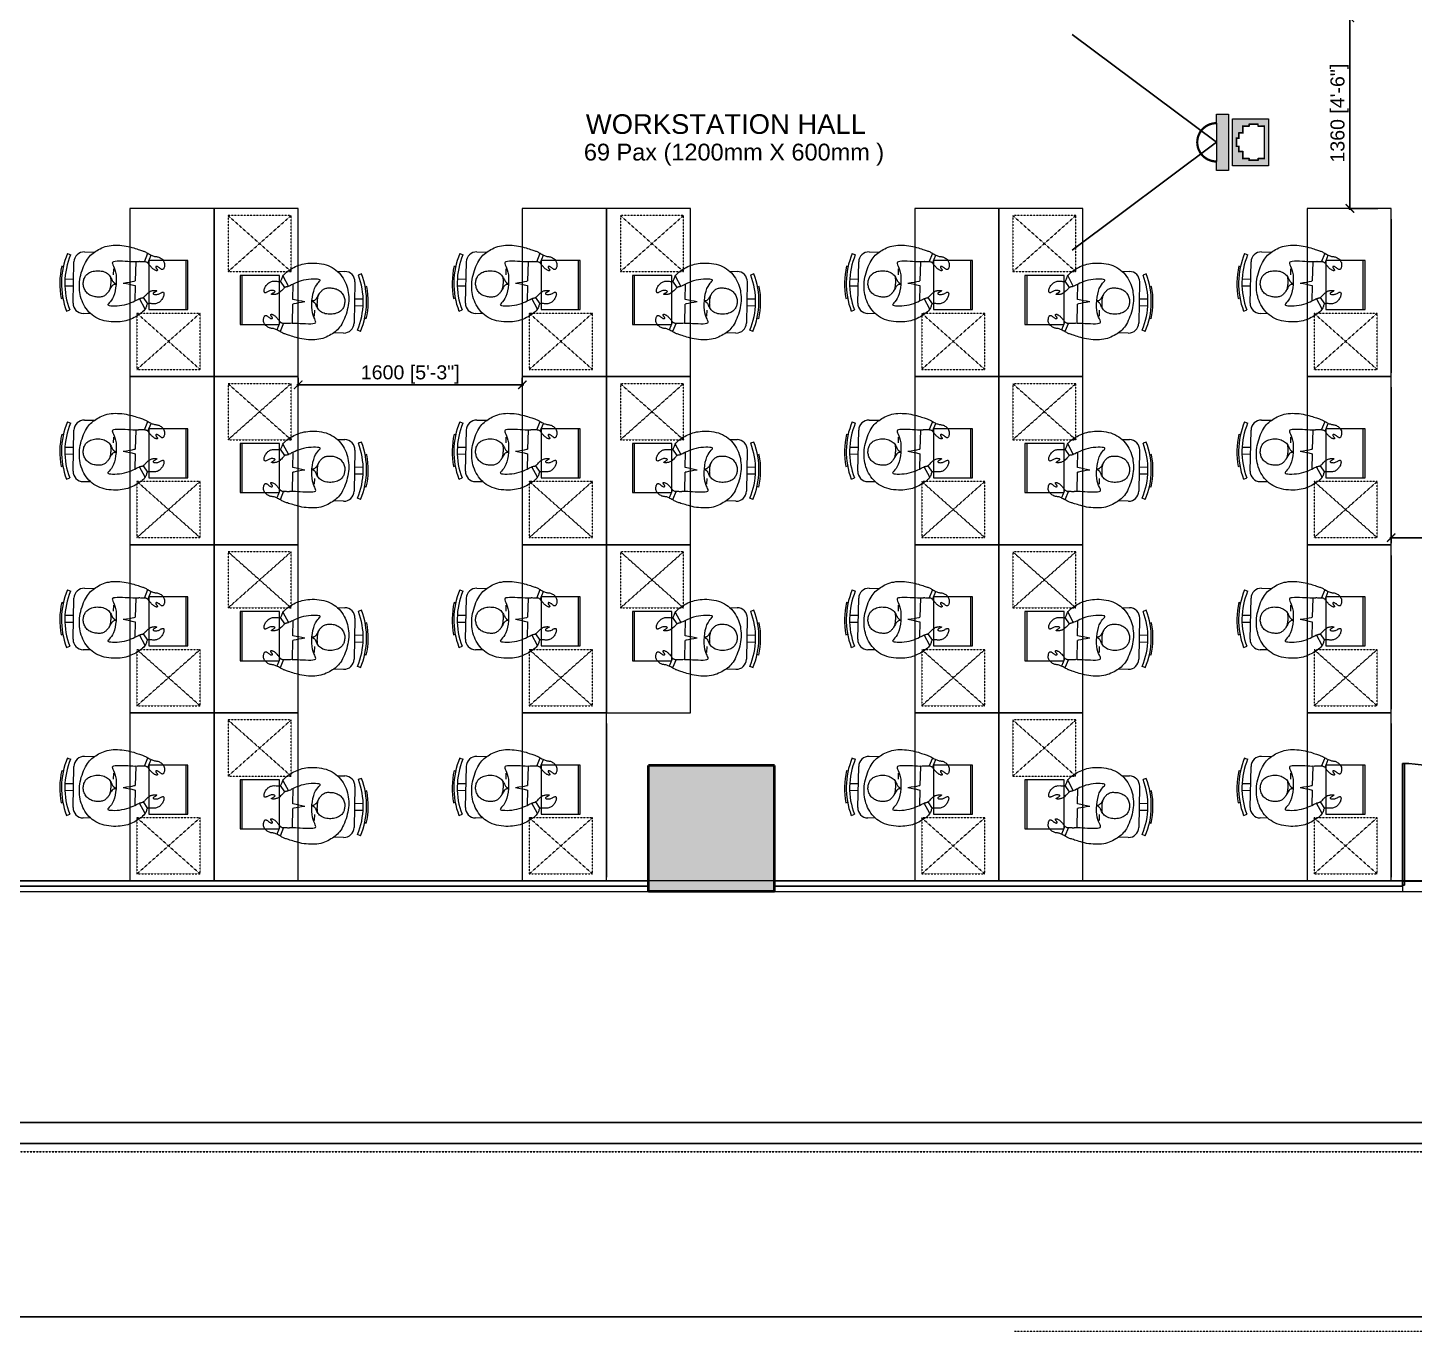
# Model space of a CAD drawing. Header units: millimetres. Extents: x 14520794 to 14796193, y 1415067 to 1454683.
# Drawn here: x 14637818 to 14647713, y 1437351 to 1446654 of the extents above; entities that cross this region are included whole.
import ezdxf

# ---------------------------------------------------------------- set-up
doc = ezdxf.new("R2010")
doc.units = ezdxf.units.MM
doc.header["$LTSCALE"] = 0.01
doc.header["$MEASUREMENT"] = 0
doc.header["$PDMODE"] = 35
doc.linetypes.add('HIDDEN', pattern=[0.375, 0.25, -0.125])
doc.layers.get('0').update_dxf_attribs({"color": 6, "lineweight": 0})
doc.layers.get('Defpoints').update_dxf_attribs({"color": 2})
for name, color, linetype, lineweight in [('8 core c.', 32, 'Continuous', 20), ('AR-1', 7, 'Continuous', 0), ('CHAIR', 32, 'Continuous', 13), ('CHAIRS', 30, 'Continuous', 13), ('COL', 5, 'Continuous', 40), ('DIM', 6, 'Continuous', 13), ('ELEV', 7, 'Continuous', 18), ('fur_n', 32, 'Continuous', 13), ('HATCH', 8, 'Continuous', 15), ('HIDDEN', 30, 'HIDDEN', 5), ('IP Patch Cod-Jack', 42, 'Continuous', 13), ('men', 1, 'Continuous', 13), ('partition', 34, 'Continuous', 30), ('TXT2', 7, 'Continuous', 15)]:
    doc.layers.add(name, color=color, linetype=linetype, lineweight=lineweight)
for name, color, linetype in [('DOOR1', 5, 'Continuous'), ('EPSILON DOME CAMERA', 1, 'Continuous'), ('GLASS', 5, 'Continuous'), ('PROJ', 30, 'HIDDEN'), ('RAIL', 2, 'Continuous'), ('TEMPLATE', 252, 'Continuous')]:
    doc.layers.add(name, color=color, linetype=linetype)
doc.styles.add('Ground Cores$0$DLF Standard', font='arial.ttf')
doc.styles.add('SMALL', font='arial.ttf', dxfattribs={"height": 100})
doc.dimstyles.new('AJI', dxfattribs={"dimtxt": 200, "dimasz": 75, "dimexe": 100, "dimexo": 25, "dimgap": 50, "dimtad": 1, "dimdec": 0, "dimrnd": 5, "dimzin": 0, "dimdsep": 46, "dimtxsty": 'SMALL', "dimblk": 'ARCHTICK', "dimcen": 0, "dimdle": 100, "dimclrd": 7, "dimclre": 7, "dimclrt": 256, "dimazin": 0, "dimtfac": 1, "dimtdec": 0, "dimtofl": 0, "dimtmove": 0, "dimatfit": 3, "dimldrblk": 'CLOSEDBLANK', "dimfxl": 100, "dimtolj": 1, "dimtzin": 0, "dimarcsym": 0})

# ---------------------------------------------------------------- blocks, each defined once
blk = doc.blocks.new('DOORR')
for p, q in [((0, 0.458), (-0.917, 0.458)), ((0, 0.444), (-0.917, 0.444)), ((0, 0.444), (0, 0.458))]:
    blk.add_line(p, q)
blk.add_arc((0, 0.458), 0.917, 180, 270)
blk = doc.blocks.new('d vh')
at = {"layer": 'CHAIR'}
for p, q in [((403192, -130723), (403258, -130664)), ((403092, -130838), (403120, -130827)), ((403430, -131125), (403185, -130853)), ((403130, -130954), (403145, -130949)), ((403230, -131018), (403287, -130966)), ((403271, -131063), (403328, -131012)), ((403610, -131087), (403560, -131132)), ((403325, -131168), (403332, -131154)), ((403437, -131217), (403450, -131190))]:
    blk.add_line(p, q, dxfattribs=at)
for centre, radius, start, end in [((403253, -130792), 91.7, 131.9791, 221.9791), ((403738, -130597), 690, 200.437, 244.0784), ((403738, -130597), 660, 200.4628, 244.0784), ((403738, -130597), 705, 210.4111, 234.1011), ((403498, -131064), 91.7, 221.9791, 311.9791)]:
    blk.add_arc(centre, radius, start, end, dxfattribs=at)
at = {"layer": 'men', "linetype": 'ByBlock'}
for p, q in [((403553, -130366), (403561, -130362)), ((403561, -130362), (403568, -130359)), ((403568, -130359), (403574, -130357)), ((403574, -130357), (403581, -130354)), ((403581, -130354), (403588, -130352)), ((403588, -130352), (403595, -130350)), ((403595, -130350), (403603, -130348)), ((403603, -130348), (403611, -130346)), ((403611, -130346), (403620, -130344)), ((403642, -130422), (403613, -130345)), ((403620, -130344), (403629, -130342)), ((403629, -130342), (403638, -130339)), ((403638, -130339), (403646, -130337)), ((403646, -130337), (403654, -130334)), ((403673, -130409), (403646, -130337)), ((403654, -130334), (403661, -130331)), ((403661, -130331), (403668, -130328)), ((403668, -130328), (403674, -130325)), ((403674, -130325), (403679, -130321)), ((403679, -130321), (403684, -130317)), ((403684, -130317), (403689, -130314)), ((403689, -130314), (403694, -130310)), ((403694, -130310), (403700, -130307)), ((403700, -130307), (403706, -130304)), ((403706, -130304), (403713, -130302)), ((403713, -130302), (403721, -130300)), ((403721, -130300), (403729, -130298)), ((403729, -130298), (403737, -130298)), ((403737, -130298), (403745, -130298)), ((403745, -130298), (403754, -130299)), ((403754, -130299), (403762, -130300)), ((403762, -130300), (403769, -130303)), ((403769, -130303), (403776, -130306)), ((403776, -130306), (403783, -130311)), ((403783, -130311), (403789, -130316)), ((403789, -130316), (403794, -130321)), ((403794, -130321), (403798, -130327)), ((403798, -130327), (403802, -130332)), ((403803, -130365), (403800, -130366)), ((403802, -130332), (403805, -130338)), ((403806, -130363), (403803, -130365)), ((403805, -130338), (403807, -130343)), ((403808, -130361), (403806, -130363)), ((403807, -130343), (403809, -130348)), ((403809, -130358), (403808, -130361)), ((403809, -130348), (403810, -130352)), ((403810, -130355), (403809, -130358)), ((403810, -130352), (403810, -130355)), ((403351, -130491), (403366, -130478)), ((403366, -130478), (403380, -130465)), ((403380, -130465), (403396, -130453)), ((403396, -130453), (403411, -130442)), ((403411, -130442), (403427, -130431)), ((403427, -130431), (403443, -130422)), ((403443, -130422), (403458, -130413)), ((403458, -130413), (403473, -130405)), ((403473, -130405), (403487, -130397)), ((403487, -130397), (403501, -130391)), ((403501, -130391), (403513, -130385)), ((403513, -130385), (403525, -130379)), ((403525, -130379), (403536, -130374)), ((403536, -130374), (403545, -130370)), ((403545, -130370), (403553, -130366)), ((403578, -130483), (403566, -130494)), ((403586, -130475), (403578, -130483)), ((403593, -130470), (403586, -130475)), ((403597, -130465), (403593, -130470)), ((403600, -130462), (403597, -130465)), ((403602, -130460), (403600, -130462)), ((403603, -130458), (403602, -130460)), ((403604, -130456), (403603, -130458)), ((403606, -130454), (403604, -130456)), ((403608, -130452), (403606, -130454)), ((403610, -130450), (403608, -130452)), ((403612, -130448), (403610, -130450)), ((403615, -130446), (403612, -130448)), ((403617, -130444), (403615, -130446)), ((403620, -130442), (403617, -130444)), ((403622, -130440), (403620, -130442)), ((403625, -130438), (403622, -130440)), ((403627, -130436), (403625, -130438)), ((403628, -130435), (403627, -130436)), ((403630, -130433), (403628, -130435)), ((403632, -130431), (403630, -130433)), ((403634, -130429), (403632, -130431)), ((403636, -130427), (403634, -130429)), ((403638, -130425), (403636, -130427)), ((403641, -130423), (403638, -130425)), ((403644, -130420), (403641, -130423)), ((403647, -130418), (403644, -130420)), ((403650, -130415), (403647, -130418)), ((403654, -130413), (403650, -130415)), ((403659, -130411), (403654, -130413)), ((403663, -130410), (403659, -130411)), ((403669, -130409), (403663, -130410)), ((403674, -130409), (403669, -130409)), ((403681, -130410), (403674, -130409)), ((403687, -130411), (403681, -130410)), ((403694, -130412), (403687, -130411)), ((403701, -130413), (403694, -130412)), ((403708, -130414), (403701, -130413)), ((403716, -130415), (403708, -130414)), ((403723, -130416), (403716, -130415)), ((403731, -130416), (403723, -130416)), ((403738, -130416), (403731, -130416)), ((403745, -130415), (403738, -130416)), ((403746, -130381), (403745, -130383)), ((403745, -130383), (403745, -130385)), ((403745, -130385), (403746, -130386)), ((403752, -130414), (403745, -130415)), ((403747, -130379), (403746, -130381)), ((403746, -130386), (403748, -130388)), ((403749, -130377), (403747, -130379)), ((403748, -130388), (403751, -130389)), ((403752, -130375), (403749, -130377)), ((403751, -130389), (403754, -130390)), ((403756, -130373), (403752, -130375)), ((403758, -130413), (403752, -130414)), ((403754, -130390), (403758, -130391)), ((403760, -130372), (403756, -130373)), ((403758, -130391), (403762, -130391)), ((403763, -130411), (403758, -130413)), ((403765, -130371), (403760, -130372)), ((403762, -130391), (403766, -130392)), ((403768, -130409), (403763, -130411)), ((403770, -130370), (403765, -130371)), ((403766, -130392), (403769, -130393)), ((403772, -130408), (403768, -130409)), ((403769, -130393), (403772, -130394)), ((403775, -130369), (403770, -130370)), ((403772, -130394), (403775, -130395)), ((403775, -130406), (403772, -130408)), ((403781, -130369), (403775, -130369)), ((403775, -130395), (403777, -130397)), ((403777, -130404), (403775, -130406)), ((403777, -130397), (403778, -130398)), ((403778, -130402), (403777, -130404)), ((403778, -130398), (403779, -130400)), ((403779, -130400), (403778, -130402)), ((403786, -130369), (403781, -130369)), ((403791, -130368), (403786, -130369)), ((403796, -130367), (403791, -130368)), ((403800, -130366), (403796, -130367)), ((403269, -130622), (403274, -130607)), ((403274, -130607), (403280, -130592)), ((403280, -130592), (403287, -130577)), ((403287, -130577), (403295, -130562)), ((403295, -130562), (403303, -130547)), ((403303, -130547), (403314, -130533)), ((403314, -130533), (403325, -130518)), ((403325, -130518), (403338, -130504)), ((403338, -130504), (403351, -130491)), ((403441, -130609), (403437, -130617)), ((403449, -130598), (403441, -130609)), ((403462, -130584), (403449, -130598)), ((403478, -130569), (403462, -130584)), ((403496, -130553), (403478, -130569)), ((403515, -130536), (403496, -130553)), ((403533, -130521), (403515, -130536)), ((403551, -130506), (403533, -130521)), ((403566, -130494), (403551, -130506)), ((403854, -130618), (403855, -130609)), ((403855, -130600), (403857, -130591)), ((403855, -130609), (403855, -130600)), ((403857, -130591), (403859, -130584)), ((403859, -130584), (403861, -130576)), ((403861, -130576), (403864, -130570)), ((403864, -130570), (403868, -130564)), ((403868, -130564), (403871, -130559)), ((403871, -130559), (403875, -130554)), ((403875, -130554), (403879, -130549)), ((403879, -130549), (403883, -130545)), ((403883, -130545), (403886, -130542)), ((403886, -130542), (403890, -130539)), ((403890, -130539), (403893, -130537)), ((403892, -130564), (403891, -130569)), ((403891, -130569), (403891, -130573)), ((403891, -130573), (403892, -130576)), ((403894, -130559), (403892, -130564)), ((403892, -130576), (403894, -130577)), ((403893, -130537), (403895, -130535)), ((403895, -130553), (403894, -130559)), ((403894, -130577), (403898, -130577)), ((403895, -130535), (403897, -130534)), ((403897, -130548), (403895, -130553)), ((403897, -130534), (403899, -130535)), ((403898, -130543), (403897, -130548)), ((403899, -130539), (403898, -130543)), ((403898, -130577), (403902, -130575)), ((403899, -130535), (403899, -130536)), ((403899, -130536), (403899, -130539)), ((403902, -130575), (403907, -130572)), ((403907, -130572), (403912, -130568)), ((403912, -130568), (403918, -130563)), ((403918, -130563), (403923, -130558)), ((403923, -130558), (403927, -130552)), ((403927, -130552), (403931, -130545)), ((403931, -130545), (403933, -130539)), ((403933, -130539), (403936, -130532)), ((403936, -130532), (403938, -130526)), ((403938, -130526), (403940, -130520)), ((403940, -130520), (403942, -130515)), ((403942, -130515), (403944, -130511)), ((403944, -130511), (403946, -130507)), ((403946, -130507), (403949, -130505)), ((403949, -130505), (403952, -130504)), ((403952, -130504), (403956, -130505)), ((403956, -130505), (403959, -130506)), ((403959, -130506), (403963, -130509)), ((403963, -130509), (403967, -130513)), ((403967, -130513), (403970, -130517)), ((403970, -130517), (403974, -130523)), ((403974, -130523), (403977, -130529)), ((403977, -130529), (403980, -130536)), ((403981, -130606), (403978, -130613)), ((403980, -130536), (403982, -130544)), ((403983, -130599), (403981, -130606)), ((403982, -130544), (403984, -130551)), ((403985, -130592), (403983, -130599)), ((403984, -130551), (403985, -130560)), ((403985, -130560), (403986, -130568)), ((403986, -130584), (403985, -130592)), ((403986, -130568), (403986, -130576)), ((403986, -130576), (403986, -130584)), ((403252, -130708), (403253, -130694)), ((403252, -130722), (403252, -130708)), ((403253, -130737), (403252, -130722)), ((403253, -130694), (403255, -130679)), ((403255, -130679), (403258, -130665)), ((403258, -130665), (403261, -130651)), ((403261, -130651), (403265, -130637)), ((403265, -130637), (403269, -130622)), ((403437, -130617), (403439, -130624)), ((403439, -130624), (403445, -130629)), ((403445, -130629), (403454, -130634)), ((403454, -130634), (403466, -130639)), ((403466, -130639), (403482, -130645)), ((403482, -130645), (403499, -130654)), ((403499, -130654), (403517, -130665)), ((403517, -130665), (403537, -130680)), ((403537, -130680), (403557, -130699)), ((403557, -130699), (403577, -130720)), ((403577, -130720), (403596, -130742)), ((403583, -130742), (403590, -130735)), ((403812, -130751), (403818, -130735)), ((403818, -130735), (403824, -130720)), ((403824, -130720), (403828, -130707)), ((403828, -130707), (403833, -130697)), ((403833, -130697), (403836, -130688)), ((403935, -130725), (403835, -130691)), ((403836, -130688), (403840, -130682)), ((403840, -130682), (403843, -130677)), ((403843, -130677), (403846, -130673)), ((403846, -130673), (403849, -130669)), ((403849, -130669), (403851, -130666)), ((403851, -130666), (403852, -130662)), ((403852, -130662), (403853, -130657)), ((403852, -130662), (403919, -130677)), ((403853, -130657), (403854, -130651)), ((403854, -130627), (403854, -130618)), ((403854, -130636), (403854, -130627)), ((403854, -130644), (403854, -130636)), ((403854, -130651), (403854, -130644)), ((403921, -130672), (403919, -130677)), ((403919, -130677), (403919, -130682)), ((403919, -130682), (403920, -130687)), ((403920, -130687), (403923, -130693)), ((403925, -130667), (403921, -130672)), ((403923, -130693), (403926, -130699)), ((403929, -130663), (403925, -130667)), ((403926, -130699), (403929, -130706)), ((403935, -130658), (403929, -130663)), ((403929, -130706), (403932, -130714)), ((403932, -130714), (403934, -130723)), ((403934, -130723), (403936, -130733)), ((403941, -130653), (403935, -130658)), ((403936, -130733), (403937, -130745)), ((403947, -130648), (403941, -130653)), ((403953, -130643), (403947, -130648)), ((403959, -130637), (403953, -130643)), ((403965, -130632), (403959, -130637)), ((403970, -130626), (403965, -130632)), ((403974, -130619), (403970, -130626)), ((403978, -130613), (403974, -130619)), ((403255, -130753), (403253, -130737)), ((403258, -130769), (403255, -130753)), ((403262, -130786), (403258, -130769)), ((403268, -130804), (403262, -130786)), ((403274, -130823), (403268, -130804)), ((403282, -130841), (403274, -130823)), ((403290, -130860), (403282, -130841)), ((403584, -130748), (403594, -130740)), ((403596, -130742), (403613, -130766)), ((403613, -130766), (403629, -130790)), ((403629, -130790), (403642, -130813)), ((403642, -130813), (403652, -130836)), ((403652, -130836), (403658, -130856)), ((403658, -130856), (403662, -130874)), ((403732, -130875), (403747, -130859)), ((403747, -130859), (403761, -130841)), ((403761, -130841), (403774, -130823)), ((403774, -130823), (403786, -130804)), ((403786, -130804), (403796, -130786)), ((403796, -130786), (403804, -130768)), ((403804, -130768), (403812, -130751)), ((403916, -130847), (403910, -130862)), ((403921, -130832), (403916, -130847)), ((403925, -130817), (403921, -130832)), ((403929, -130801), (403925, -130817)), ((403932, -130786), (403929, -130801)), ((403935, -130772), (403932, -130786)), ((403936, -130758), (403935, -130772)), ((403937, -130745), (403936, -130758)), ((403299, -130879), (403290, -130860)), ((403309, -130897), (403299, -130879)), ((403319, -130915), (403309, -130897)), ((403330, -130931), (403319, -130915)), ((403342, -130948), (403330, -130931)), ((403354, -130963), (403342, -130948)), ((403367, -130977), (403354, -130963)), ((403380, -130991), (403367, -130977)), ((403662, -130874), (403663, -130890)), ((403663, -130890), (403664, -130904)), ((403664, -130904), (403664, -130914)), ((403664, -130914), (403665, -130921)), ((403665, -130921), (403668, -130925)), ((403668, -130925), (403673, -130925)), ((403673, -130925), (403681, -130921)), ((403681, -130921), (403691, -130913)), ((403691, -130913), (403704, -130903)), ((403704, -130903), (403718, -130890)), ((403718, -130890), (403732, -130875)), ((403838, -130973), (403824, -130987)), ((403851, -130959), (403838, -130973)), ((403862, -130945), (403851, -130959)), ((403872, -130932), (403862, -130945)), ((403882, -130918), (403872, -130932)), ((403890, -130904), (403882, -130918)), ((403897, -130891), (403890, -130904)), ((403904, -130876), (403897, -130891)), ((403910, -130862), (403904, -130876)), ((403394, -131004), (403380, -130991)), ((403409, -131016), (403394, -131004)), ((403424, -131028), (403409, -131016)), ((403440, -131038), (403424, -131028)), ((403457, -131048), (403440, -131038)), ((403475, -131057), (403457, -131048)), ((403493, -131065), (403475, -131057)), ((403511, -131072), (403493, -131065)), ((403530, -131077), (403511, -131072)), ((403549, -131082), (403530, -131077)), ((403568, -131085), (403549, -131082)), ((403588, -131087), (403568, -131085)), ((403607, -131087), (403588, -131087)), ((403627, -131086), (403607, -131087)), ((403646, -131084), (403627, -131086)), ((403666, -131080), (403646, -131084)), ((403685, -131075), (403666, -131080)), ((403704, -131068), (403685, -131075)), ((403723, -131060), (403704, -131068)), ((403741, -131050), (403723, -131060)), ((403759, -131039), (403741, -131050)), ((403776, -131027), (403759, -131039)), ((403793, -131014), (403776, -131027)), ((403809, -131001), (403793, -131014)), ((403824, -130987), (403809, -131001))]:
    blk.add_line(p, q, dxfattribs=at)
at = {"layer": 'men'}
for p, q in [((403586, -130476), (403699, -130602)), ((403727, -130633), (403818, -130734))]:
    blk.add_line(p, q, dxfattribs=at)
at = {"layer": 'men', "linetype": 'ByBlock'}
for points in [[(403633, -130690), (403652, -130666), (403668, -130645), (403682, -130626), (403694, -130609), (403699, -130602)], [(403512, -130727), (403517, -130731), (403522, -130735), (403528, -130740), (403533, -130745), (403539, -130751), (403544, -130756), (403549, -130762), (403554, -130768), (403559, -130774), (403564, -130780), (403568, -130785), (403572, -130791), (403575, -130796), (403578, -130801), (403581, -130806), (403583, -130810), (403585, -130814), (403586, -130818), (403588, -130821), (403589, -130824), (403589, -130828), (403590, -130832), (403591, -130836), (403591, -130840), (403592, -130846), (403592, -130852), (403592, -130858), (403592, -130865), (403592, -130872), (403591, -130879), (403589, -130886), (403587, -130894), (403584, -130901), (403580, -130908), (403575, -130914), (403570, -130921), (403564, -130927), (403557, -130933), (403550, -130939), (403543, -130945), (403535, -130951), (403527, -130956), (403518, -130960), (403509, -130965), (403500, -130968), (403490, -130971), (403481, -130973), (403471, -130974), (403461, -130975), (403451, -130974), (403442, -130972), (403432, -130970), (403423, -130967), (403414, -130963), (403406, -130959), (403398, -130954), (403390, -130949), (403383, -130943), (403377, -130937), (403372, -130931), (403367, -130924), (403362, -130917), (403358, -130910), (403354, -130903), (403351, -130895), (403349, -130888), (403347, -130880), (403345, -130872), (403345, -130863), (403345, -130855), (403346, -130846), (403348, -130836), (403351, -130827), (403355, -130817), (403360, -130807), (403366, -130797), (403373, -130787), (403381, -130777), (403389, -130768), (403398, -130760), (403408, -130752), (403418, -130745), (403429, -130738), (403440, -130733), (403451, -130729), (403463, -130726), (403474, -130724), (403485, -130723), (403495, -130723), (403505, -130725), (403515, -130727), (403524, -130730), (403532, -130733), (403540, -130736), (403547, -130739), (403553, -130741), (403559, -130742), (403563, -130743), (403567, -130743), (403570, -130742), (403573, -130742), (403575, -130741), (403577, -130741), (403579, -130741), (403581, -130741), (403582, -130741), (403583, -130742), (403584, -130744), (403584, -130745), (403584, -130748), (403584, -130750), (403583, -130753), (403582, -130757), (403580, -130761), (403579, -130767), (403579, -130775), (403579, -130785), (403581, -130797), (403585, -130813), (403591, -130833)], [(403521, -130694), (403486, -130655)], [(403633, -130690), (403658, -130674), (403681, -130660), (403701, -130648), (403727, -130633)]]:
    blk.add_lwpolyline(points, dxfattribs=at)
blk = doc.blocks.new('q32')
at = {"layer": 'fur_n'}
for points in [[(13085362.2, 1763739.9), (13084762.2, 1763739.9), (13084762.2, 1762539.9), (13085362.2, 1762539.9)], [(13084948.4, 1763262.2), (13084948.4, 1762912.2), (13085228.4, 1762912.2), (13085228.4, 1763262.2)], [(13084948.4, 1763262.2), (13084948.4, 1762912.2), (13084963.9, 1762912.2), (13084963.9, 1763262.2)]]:
    blk.add_lwpolyline(points, close=True, dxfattribs=at)
at = {"layer": 'GLASS', "const_width": 12}
blk.add_lwpolyline([(13084762.2, 1763714.9), (13084762.2, 1762614.9)], dxfattribs=at)
at = {"layer": 'HIDDEN'}
for p, q in [((13084862.2, 1763689), (13085312.2, 1763289)), ((13084862.2, 1763289), (13085312.2, 1763689))]:
    blk.add_line(p, q, dxfattribs=at)
blk.add_lwpolyline([(13084862.2, 1763689), (13084862.2, 1763289), (13085312.2, 1763289), (13085312.2, 1763689)], close=True, dxfattribs=at)
at = {"layer": 'CHAIRS', "xscale": 0.800000000745058, "yscale": 0.800000000745058, "zscale": 0.800000000745058, "rotation": 136.7931851182871}
blk.add_blockref('d vh', (13249193.6, 1465793.2), dxfattribs=at)
blk = doc.blocks.new('_ARCHTICK')
at = {"color": 0, "linetype": 'ByBlock', "const_width": 0.15}
blk.add_lwpolyline([(-0.5, -0.5), (0.5, 0.5)], dxfattribs=at)
blk = doc.blocks.new('*D648')
at = {"layer": 'Defpoints', "color": 0, "ltscale": 5000, "transparency": 16777216}
for p in [(14639747.9, 1444164.2, 0), (14641347.9, 1444164.2, 0), (14641347.9, 1444105.1)]:
    blk.add_point(p, dxfattribs=at)
at = {"layer": 'DIM', "color": 7, "lineweight": -2, "ltscale": 5000, "transparency": 16777216}
for p, q in [((14639737.9, 1444105.1), (14641357.9, 1444105.1)), ((14639747.9, 1444154.2), (14639747.9, 1444095.1)), ((14641347.9, 1444154.2), (14641347.9, 1444095.1))]:
    blk.add_line(p, q, dxfattribs=at)
at = {"layer": 'DIM', "color": 7, "lineweight": -2, "ltscale": 5000, "transparency": 16777216, "xscale": 60, "yscale": 60, "zscale": 60, "rotation": 180}
blk.add_blockref('_ARCHTICK', (14639747.9, 1444105.1), dxfattribs=at)
at = {"layer": 'DIM', "color": 7, "lineweight": -2, "ltscale": 5000, "transparency": 16777216, "xscale": 60, "yscale": 60, "zscale": 60}
blk.add_blockref('_ARCHTICK', (14641347.9, 1444105.1), dxfattribs=at)
at = {"layer": 'DIM', "ltscale": 5000, "transparency": 16777216, "insert": (14640547.9, 1444179.2), "char_height": 100, "attachment_point": 5, "style": 'SMALL'}
blk.add_mtext('\\A1;1600 [5\'-3"]', dxfattribs=at)
blk = doc.blocks.new('_ClosedBlank')
at = {"color": 0, "linetype": 'ByBlock', "lineweight": -2}
for p, q in [((-1, 0.17), (0, 0)), ((-1, 0.17), (-1, -0.17)), ((0, 0), (-1, -0.17))]:
    blk.add_line(p, q, dxfattribs=at)
blk = doc.blocks.new('*D649')
at = {"layer": 'Defpoints', "color": 0, "ltscale": 5000, "transparency": 16777216}
for p in [(14647254.3, 1446723.6), (14647465.7, 1446723.6, -2.6), (14647465.7, 1445364.2, 0)]:
    blk.add_point(p, dxfattribs=at)
at = {"layer": 'DIM', "color": 7, "lineweight": -2, "ltscale": 5000, "transparency": 16777216}
for p, q in [((14647254.3, 1445354.2), (14647254.3, 1446733.6)), ((14647454.3, 1446723.6), (14647244.3, 1446723.6)), ((14647454.3, 1445364.2), (14647244.3, 1445364.2))]:
    blk.add_line(p, q, dxfattribs=at)
at = {"layer": 'DIM', "color": 7, "lineweight": -2, "ltscale": 5000, "transparency": 16777216, "xscale": 60, "yscale": 60, "zscale": 60}
for p, rotation in [((14647254.3, 1446723.6), 90), ((14647254.3, 1445364.2), 270)]:
    blk.add_blockref('_ARCHTICK', p, dxfattribs=dict(at, rotation=rotation))
at = {"layer": 'DIM', "ltscale": 5000, "transparency": 16777216, "insert": (14647180.2, 1446043.9), "char_height": 100, "attachment_point": 5, "rotation": 90, "style": 'SMALL'}
blk.add_mtext('\\A1;1360 [4\'-6"]', dxfattribs=at)
blk = doc.blocks.new('*D758')
at = {"layer": 'Defpoints', "color": 0, "ltscale": 5000, "transparency": 16777216}
for p in [(14649706.9, 1443014.3), (14647547.9, 1442964.2, 0), (14649706.9, 1442964.2)]:
    blk.add_point(p, dxfattribs=at)
at = {"layer": 'DIM', "color": 7, "lineweight": -2, "ltscale": 5000, "transparency": 16777216}
for p, q in [((14647537.9, 1443014.3), (14649716.9, 1443014.3)), ((14647547.9, 1442974.2), (14647547.9, 1443024.3)), ((14649706.9, 1442974.2), (14649706.9, 1443024.3))]:
    blk.add_line(p, q, dxfattribs=at)
at = {"layer": 'DIM', "color": 7, "lineweight": -2, "ltscale": 5000, "transparency": 16777216, "xscale": 60, "yscale": 60, "zscale": 60, "rotation": 180}
blk.add_blockref('_ARCHTICK', (14647547.9, 1443014.3), dxfattribs=at)
at = {"layer": 'DIM', "color": 7, "lineweight": -2, "ltscale": 5000, "transparency": 16777216, "xscale": 60, "yscale": 60, "zscale": 60}
blk.add_blockref('_ARCHTICK', (14649706.9, 1443014.3), dxfattribs=at)
at = {"layer": 'DIM', "ltscale": 5000, "transparency": 16777216, "insert": (14648627.4, 1443088.4), "char_height": 100, "attachment_point": 5, "style": 'SMALL'}
blk.add_mtext('\\A1;2160 [7\'-1"]', dxfattribs=at)
blk = doc.blocks.new('data point')
at = {"layer": 'IP Patch Cod-Jack', "lineweight": 9}
h = blk.add_hatch(color=1, dxfattribs=at)
h.paths.add_polyline_path([(82919.4, 102817.5), (82593, 102817.5), (82593, 102567.8), (82919.4, 102567.8)])
h.paths.add_polyline_path([(82869, 102639.5), (82820.9, 102639.5), (82820.9, 102612.1), (82784.6, 102612.1), (82784.6, 102595.9), (82727.8, 102595.9), (82727.8, 102612.1), (82691.6, 102612.1), (82691.6, 102639.5), (82643.5, 102639.5), (82643.5, 102682.6), (82631.6, 102682.6), (82631.6, 102745.1), (82643.5, 102788.3), (82869, 102788.3), (82869, 102745.1), (82880.8, 102745.1), (82880.8, 102682.6), (82869, 102682.6)], flags=16)
at = {"layer": '8 core c.', "color": 7, "lineweight": 13}
for p, q in [((82631.6, 102745.1), (82631.6, 102682.6)), ((82869, 102745.1), (82880.8, 102745.1)), ((82631.6, 102682.6), (82643.5, 102682.6)), ((82691.6, 102639.5), (82691.6, 102612.1)), ((82691.6, 102612.1), (82727.8, 102612.1)), ((82727.8, 102612.1), (82727.8, 102595.9)), ((82727.8, 102595.9), (82784.6, 102595.9)), ((82784.6, 102612.1), (82784.6, 102595.9)), ((82784.6, 102612.1), (82820.9, 102612.1))]:
    blk.add_line(p, q, dxfattribs=at)
at = {"layer": '8 core c.', "color": 1, "lineweight": 13}
blk.add_line((82643.5, 102745.1), (82631.6, 102745.1), dxfattribs=at)
at = {"layer": '8 core c.', "color": 7, "lineweight": 13}
blk.add_lwpolyline([(82593, 102817.5), (82919.4, 102817.5), (82919.4, 102567.8), (82593, 102567.8)], close=True, dxfattribs=at)
for points in [[(82643.5, 102745.1), (82643.5, 102788.3), (82869, 102788.3), (82869, 102745.1)], [(82691.6, 102639.5), (82643.5, 102639.5), (82643.5, 102682.6)]]:
    blk.add_lwpolyline(points, dxfattribs=at)
at = {"layer": 'IP Patch Cod-Jack', "color": 7, "lineweight": 13}
for p, q in [((82880.8, 102745.1), (82880.8, 102682.6)), ((82820.9, 102639.5), (82820.9, 102612.1)), ((82869, 102682.6), (82880.8, 102682.6))]:
    blk.add_line(p, q, dxfattribs=at)
blk.add_lwpolyline([(82869, 102682.6), (82869, 102639.5), (82820.9, 102639.5)], dxfattribs=at)
at = {"layer": 'TEMPLATE', "color": 7, "lineweight": -3, "const_width": 10}
blk.add_lwpolyline([(82869, 102788.3), (82869, 102745.1), (82880.8, 102745.1), (82880.8, 102682.6), (82869, 102682.6), (82869, 102639.5), (82820.9, 102639.5), (82820.9, 102612.1), (82784.6, 102612.1), (82784.6, 102595.9), (82727.8, 102595.9), (82727.8, 102612.1), (82691.6, 102612.1), (82691.6, 102639.5), (82643.5, 102639.5), (82643.5, 102682.6), (82631.6, 102682.6), (82631.6, 102745.1), (82643.5, 102745.1), (82643.5, 102788.3), (82869, 102788.3)], dxfattribs=at)
blk = doc.blocks.new('DOME CAMERA')
at = {"layer": 'EPSILON DOME CAMERA', "linetype": 'Continuous', "lineweight": 9}
blk.add_hatch(color=256, dxfattribs=at).paths.add_polyline_path([(-136.7, 0), (-200, 0), (-200, -87.3), (200, -87.3), (200, 0), (136.7, 0)])
at = {"color": 1, "true_color": 0xff0000}
for p, q in [((0, -1.2), (-768.6, 1028.5)), ((0.4, -0.3), (769, 1029.5))]:
    blk.add_line(p, q, dxfattribs=at)
at = {"layer": 'EPSILON DOME CAMERA', "linetype": 'Continuous', "lineweight": 9}
blk.add_lwpolyline([(-136.7, 0, -1), (136.7, 0), (200, 0), (200, -87.3), (-200, -87.3), (-200, 0)], format="xyb", close=True, dxfattribs=at)
at = {"layer": 'EPSILON DOME CAMERA', "linetype": 'Continuous', "lineweight": 9, "const_width": 16}
blk.add_lwpolyline([(136.7, 0, 1), (-136.7, 0)], format="xyb", dxfattribs=at)
at = {"layer": 'EPSILON DOME CAMERA', "linetype": 'Continuous', "lineweight": 9}
blk.add_lwpolyline([(136.7, 0), (-136.7, 0)], dxfattribs=at)
at = {"layer": 'IP Patch Cod-Jack', "lineweight": 13, "xscale": 1.030757035158097, "yscale": 1.030757035158097, "zscale": 1.030757035158097, "rotation": 180}
blk.add_blockref('data point', (85301.6, 105608), dxfattribs=at)

msp = doc.modelspace()

# ---------------------------------------------------------------- hatches: boundary and pattern name
at = {"layer": 'DIM', "ltscale": 5000}
h = msp.add_hatch(dxfattribs=at)
h.set_pattern_fill('ANSI31', color=8, scale=10)
h.set_pattern_definition([(45, (14619921.9293, 1440881.0832), (-0.883883476, 0.883883476), [])])
h.paths.add_polyline_path([(14620172.9, 1441289.2), (14619572.9, 1441289.2), (14619572.9, 1440489.2), (14620172.9, 1440489.2)])
h.paths.add_polyline_path([(14619327.9, 1445331.2), (14619097.9, 1445331.2), (14619097.9, 1444731.2), (14619327.9, 1444731.2)])
h.paths.add_polyline_path([(14619497.9, 1445331.2), (14619327.9, 1445331.2), (14619327.9, 1444731.2), (14619497.9, 1444731.2)])
h.paths.add_polyline_path([(14625668.6, 1448997.2), (14626682.3, 1448997.2), (14626682.3, 1449183.5), (14625668.6, 1449183.5)], flags=9)
h.paths.add_polyline_path([(14631693.6, 1449672.2), (14632293.6, 1449672.2), (14632293.6, 1449907.2), (14631693.6, 1449907.2)], flags=9)
h.paths.add_polyline_path([(14634675.3, 1448366.3), (14635443.3, 1448366.3), (14635443.3, 1448552.6), (14634675.3, 1448552.6)], flags=9)
h.paths.add_polyline_path([(14644066.7, 1448295.4), (14644826.1, 1448295.4), (14644826.1, 1448481.7), (14644066.7, 1448481.7)], flags=9)
h.paths.add_polyline_path([(14639942.6, 1448368.2), (14640762, 1448368.2), (14640762, 1448550.4), (14639942.6, 1448550.4)], flags=9)
h.paths.add_polyline_path([(14619506.3, 1443660.6), (14619506.3, 1444721.3), (14619351, 1444721.3), (14619351, 1443660.6)], flags=9)
h.paths.add_polyline_path([(14620921.4, 1444349.7), (14621454.3, 1444349.7), (14621454.3, 1444527.5), (14620921.4, 1444527.5)], flags=9)
h.paths.add_polyline_path([(14620941.4, 1444214.5), (14621391, 1444214.5), (14621391, 1444367.2), (14620941.4, 1444367.2)], flags=9)
h.paths.add_polyline_path([(14637643.9, 1448273.3), (14638176.8, 1448273.3), (14638176.8, 1448451.2), (14637643.9, 1448451.2)], flags=9)
h.paths.add_polyline_path([(14637663.9, 1448138.1), (14638113.5, 1448138.1), (14638113.5, 1448290.8), (14637663.9, 1448290.8)], flags=9)
h.paths.add_polyline_path([(14641998.3, 1448275), (14642774.1, 1448275), (14642774.1, 1448457.3), (14641998.3, 1448457.3)], flags=9)
h.paths.add_polyline_path([(14629179.7, 1448439.2), (14630184.4, 1448439.2), (14630184.4, 1448625.9), (14629179.7, 1448625.9)], flags=9)
h.paths.add_polyline_path([(14620920, 1447984.8), (14622082.4, 1447984.8), (14622082.4, 1448171.3), (14620920, 1448171.3)], flags=9)
h.paths.add_polyline_path([(14620941.4, 1447853.7), (14621391, 1447853.7), (14621391, 1448006.4), (14620941.4, 1448006.4)], flags=9)
h.paths.add_polyline_path([(14641763.1, 1445638.6), (14643966, 1445638.6), (14643966, 1445885.9), (14641763.1, 1445885.9)], flags=9)
h.paths.add_polyline_path([(14641763.6, 1445817.3), (14643833.1, 1445817.3), (14643833.1, 1446105.8), (14641763.6, 1446105.8)], flags=9)
h.paths.add_polyline_path([(14620642.9, 1445595.2), (14621703.6, 1445595.2), (14621703.6, 1445750.5), (14620642.9, 1445750.5)], flags=9)
h.paths.add_polyline_path([(14624008.8, 1448360.7), (14624542.7, 1448360.7), (14624542.7, 1448541.6), (14624008.8, 1448541.6)], flags=9)
h.paths.add_polyline_path([(14624029.3, 1448228), (14624478.9, 1448228), (14624478.9, 1448380.8), (14624029.3, 1448380.8)], flags=9)
h.paths.add_polyline_path([(14647771, 1448295.7), (14648599.2, 1448295.7), (14648599.2, 1448478), (14647771, 1448478)], flags=9)
h = msp.add_hatch(dxfattribs=at)
h.set_pattern_fill('ANSI31', color=8)
h.set_pattern_definition([(45, (131899.55573, 30416.36236), (-0.0883883476483, 0.0883883476483), [])])
h.paths.add_polyline_path([(14643147.9, 1441389.2), (14642247.9, 1441389.2), (14642247.9, 1440564.2), (14643147.9, 1440564.2)])
h.paths.add_polyline_path([(14642247.9, 1440564.2), (14642247.9, 1440489.2), (14643147.9, 1440489.2), (14643147.9, 1440564.2)])

# ---------------------------------------------------------------- linework, layer by layer
at = {"layer": 'AR-1'}
for p, q in [((14631547.9, 1440564.2), (14642247.9, 1440564.2)), ((14643147.9, 1440564.2), (14647630.9, 1440563.8)), ((14647630.9, 1440563.8), (14652556.9, 1440564.2)), ((14647630.9, 1440488.8), (14647630.9, 1440563.8)), ((14631547.9, 1440489.2), (14642247.9, 1440489.2)), ((14643147.9, 1440489.2), (14647630.9, 1440488.8)), ((14647630.9, 1440488.8), (14652556.9, 1440489.2))]:
    msp.add_line(p, q, dxfattribs=at)
at = {"layer": 'COL'}
for p, q in [((14643147.9, 1441389.2), (14642247.9, 1441389.2)), ((14642247.9, 1440489.2), (14642247.9, 1441389.2)), ((14643147.9, 1440489.2), (14643147.9, 1441389.2)), ((14643147.9, 1440489.2), (14642247.9, 1440489.2))]:
    msp.add_line(p, q, dxfattribs=at)
at = {"layer": 'Defpoints', "linetype": 'Continuous'}
msp.add_lwpolyline([(14613184, 1437453.9), (14660507.3, 1437453.9), (14660507.3, 1452206.3), (14613184, 1452206.3)], close=True, dxfattribs=at)
at = {"layer": 'DIM', "color": 254, "ltscale": 5000, "true_color": 0xffe0c2}
msp.add_lwpolyline([(14626788.2, 1450148.9), (14630747.9, 1450149.5), (14630747.9, 1449349.2), (14631547.9, 1449349.2), (14631547.9, 1450149.2), (14642297.9, 1450148.9), (14642297.9, 1449349.2), (14643097.9, 1449349.2), (14643097.9, 1450148.9), (14650121.9, 1450148.9), (14650121.9, 1446573.7), (14651171.9, 1446573.9), (14651171.9, 1445329.2), (14652556.9, 1445329.2), (14652556.9, 1440564.2), (14620172.9, 1440564.2)], dxfattribs=at)
msp.add_lwpolyline([(14626788.2, 1450148.9), (14630747.9, 1450149.5), (14630747.9, 1449349.2), (14631547.9, 1449349.2), (14631547.9, 1450149.2), (14642297.9, 1450148.9), (14642297.9, 1449349.2), (14643097.9, 1449349.2), (14643097.9, 1450148.9), (14650121.9, 1450148.9), (14650121.9, 1446573.7), (14651171.9, 1446573.9), (14651171.9, 1445329.2), (14652556.9, 1445329.2), (14652556.9, 1440564.2), (14620172.9, 1440564.2)], dxfattribs=at)
at = {"layer": 'ELEV', "linetype": 'HIDDEN', "ltscale": 10.040782}
msp.add_line((14644860, 1437350.7), (14659054.4, 1437350.7), dxfattribs=at)
at = {"layer": 'GLASS', "const_width": 12}
for points in [[(14631547.9, 1440526.7), (14642247.9, 1440526.7)], [(14643147.9, 1440526.7), (14647630.9, 1440526.3)]]:
    msp.add_lwpolyline(points, dxfattribs=at)
at = {"layer": 'HATCH', "color": 31, "ltscale": 5000}
msp.add_lwpolyline([(14647629.7, 1440564.2), (14620172.9, 1440563.9)], dxfattribs=at)
at = {"layer": 'PROJ', "ltscale": 36.721295}
msp.add_line((14657557.1, 1438630.4), (14619672.9, 1438630.4), dxfattribs=at)
at = {"layer": 'RAIL', "ltscale": 0.018361}
for p, q in [((14658633.9, 1438840.4), (14619572.9, 1438840.4)), ((14658633.9, 1438690.4), (14619572.9, 1438690.4))]:
    msp.add_line(p, q, dxfattribs=at)

# ---------------------------------------------------------------- block references
at = {"layer": 'DOOR1', "xscale": -947.0662169323768, "yscale": 947.0662169323768, "zscale": 947.0662169323604, "rotation": 90}
msp.add_blockref('DOORR', (14648063.9, 1440534.2), dxfattribs=at)
at = {"layer": 'EPSILON DOME CAMERA', "rotation": 89.99999999998563}
msp.add_blockref('DOME CAMERA', (14646301.2, 1445835.9), dxfattribs=at)
at = {"layer": 'partition', "rotation": 179.9999999999689}
for p in [(27723910.1, 3207904.1, 0), (27726710.1, 3207904.1, 0), (27729510.1, 3207904.1), (27732310.1, 3207904.1, 0), (27723910.1, 3206704.1, 0), (27726710.1, 3206704.1, 0), (27729510.1, 3206704.1), (27732310.1, 3206704.1, 0), (27723910.1, 3205504.1, 0), (27726710.1, 3205504.1, 0), (27729510.1, 3205504.1), (27732310.1, 3205504.1, 0), (27723910.1, 3204304.1, 0), (27726710.1, 3204304.1, 0), (27729510.1, 3204304.1), (27732310.1, 3204304.1, 0)]:
    msp.add_blockref('q32', p, dxfattribs=at)
at = {"layer": 'partition'}
for p in [(1554385.7, -318375.7, 0), (1557185.7, -318375.7, 0), (1559985.7, -318375.7), (1554385.7, -319575.7, 0), (1557185.7, -319575.7, 0), (1559985.7, -319575.7), (1554385.7, -320775.7, 0), (1557185.7, -320775.7, 0), (1559985.7, -320775.7), (1554385.7, -321975.7, 0), (1559985.7, -321975.7)]:
    msp.add_blockref('q32', p, dxfattribs=at)

# ---------------------------------------------------------------- texts
at = {"layer": 'TXT2', "color": 5, "insert": (14641801, 1446036.2), "char_height": 140, "width": 3646.389, "attachment_point": 1, "style": 'Ground Cores$0$DLF Standard'}
msp.add_mtext('WORKSTATION HALL ', dxfattribs=at)
at = {"layer": 'TXT2', "color": 6, "insert": (14643929.9, 1445826.2), "char_height": 120, "width": 2604.988, "attachment_point": 3, "style": 'Ground Cores$0$DLF Standard'}
msp.add_mtext('69 Pax (1200mm X 600mm )', dxfattribs=at)

# ---------------------------------------------------------------- dimensions: what is measured, and where the dimension line sits
at = {"layer": 'DIM', "ltscale": 5000}
dim = msp.add_linear_dim(base=(14647254.3, 1446723.6, 0), p1=(14647465.7, 1445364.2, 0), p2=(14647465.7, 1446723.6, -2.6), angle=90, dimstyle='AJI', override={"dimtxt": 125, "dimasz": 60, "dimexe": 10, "dimexo": 10, "dimgap": 10, "dimdle": 10, "dimfxl": 200, "dimfxlon": 1, "dimarcsym": 1}, dxfattribs=at)
dim.commit()
dim.dimension.update_dxf_attribs({"geometry": '*D649', "text_midpoint": (14647180.2, 1446043.9, 0)})
for base, p1, p2, picture, middle in [((14641347.9, 1444105.1, 0), (14639747.9, 1444164.2, 0), (14641347.9, 1444164.2, 0), '*D648', (14640547.9, 1444179.2, 0)), ((14649706.9, 1443014.3), (14647547.9, 1442964.2, 0), (14649706.9, 1442964.2), '*D758', (14648627.4, 1443088.4))]:
    dim = msp.add_linear_dim(base=base, p1=p1, p2=p2, dimstyle='AJI', override={"dimtxt": 125, "dimasz": 60, "dimexe": 10, "dimexo": 10, "dimgap": 10, "dimdle": 10, "dimfxl": 200, "dimfxlon": 1, "dimarcsym": 1}, dxfattribs=at)
    dim.commit()
    dim.dimension.update_dxf_attribs({"geometry": picture, "text_midpoint": middle})

doc.saveas('drawing.dxf')
